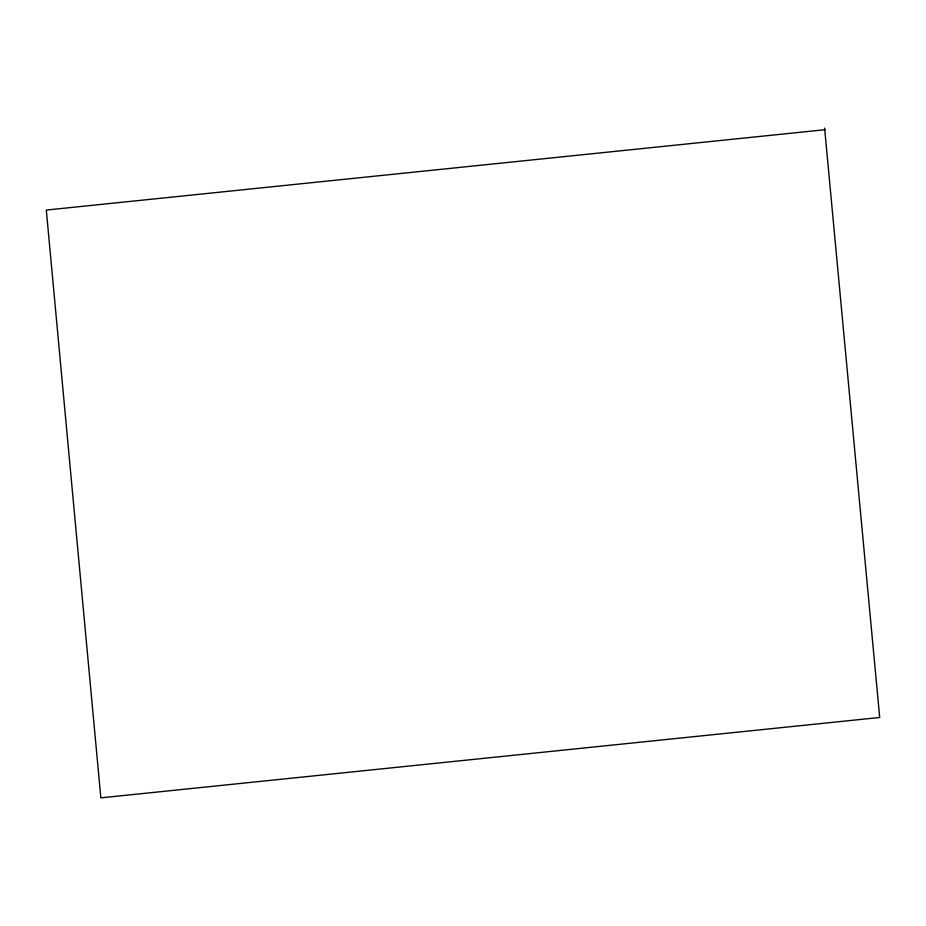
<?xml version="1.0" encoding="UTF-8"?>
<svg xmlns="http://www.w3.org/2000/svg" width="926" height="926" viewBox="0 0 926 926"><rect width="100%" height="100%" fill="white"/><g stroke="black" fill="none" stroke-linecap="round" stroke-linejoin="round"><path stroke-width="1.39" d="M825.147 129.698L46.3 210.063L100.853 797.853L879.7 717.488L824.603 128.147"/></g></svg>
